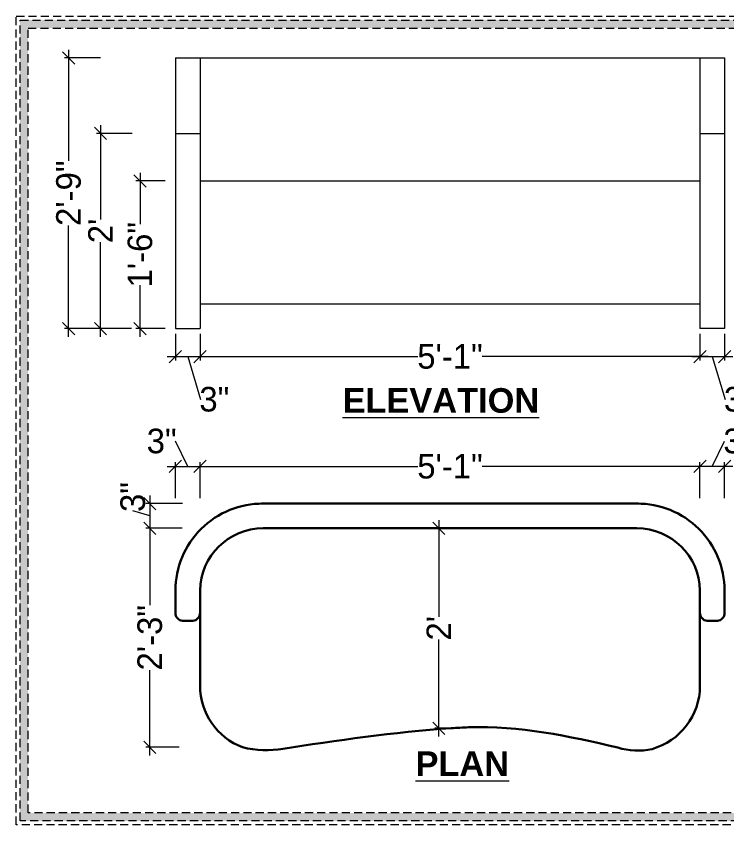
# Model space of a CAD drawing. Header units: millimetres. Extents: x 35877 to 3066687, y -650199 to -40525.
# Drawn here: x 145906.8 to 145993.5, y -179508.4 to -179409.8 of the extents above; entities that cross this region are included whole.
import ezdxf

# ---------------------------------------------------------------- set-up
doc = ezdxf.new("R2010")
doc.units = ezdxf.units.MM
doc.header["$MEASUREMENT"] = 0
doc.header["$PDMODE"] = 35
doc.linetypes.add('DASHED', pattern=[0.75, 0.5, -0.25])
doc.linetypes.add('DASHEDX2', pattern=[1.5, 1, -0.5])
doc.layers.get('Defpoints').update_dxf_attribs({"color": 220})
for name, color, linetype, lineweight in [('DIM.', 250, 'Continuous', 13), ('Dimension', 10, 'DASHEDX2', 20), ('FURNITURE', 32, 'Continuous', 9), ('furniture dimensions', 1, 'DASHED', 0), ('wall', 7, 'Continuous', 30)]:
    doc.layers.add(name, color=color, linetype=linetype, lineweight=lineweight)
doc.styles.add('century g', font='GOTHIC.TTF')
doc.styles.get("Standard").update_dxf_attribs({"font": 'arial.ttf', "height": 6})
doc.dimstyles.new('Archana', dxfattribs={"dimtxt": 2, "dimasz": 0.75, "dimexe": 0.5, "dimexo": 0.5, "dimgap": 0, "dimtad": 0, "dimzin": 0, "dimdsep": 46, "dimlunit": 4, "dimtxsty": 'century g', "dimblk": 'OBLIQUE', "dimcen": 0, "dimdle": 1, "dimclrd": 256, "dimclre": 256, "dimclrt": 256, "dimadec": 0, "dimazin": 0, "dimtfac": 1, "dimtofl": 0, "dimtmove": 1, "dimatfit": 3, "dimfxl": 1, "dimfxlon": 1, "dimtolj": 1, "dimtzin": 0, "dimlwd": -1, "dimlwe": -1, "dimarcsym": 0})

# ---------------------------------------------------------------- blocks, each defined once
blk = doc.blocks.new('_Oblique')
at = {"layer": 'wall', "color": 0, "lineweight": -2}
blk.add_line((-0.5, -0.5), (0.5, 0.5), dxfattribs=at)
blk = doc.blocks.new('*D782')
at = {"layer": 'Defpoints', "color": 0, "linetype": 'Continuous', "lineweight": 0, "transparency": 16777216}
for p in [(145921.948, -179429.927), (145926.267, -179429.927, 3.712), (145926.267, -179447.927, 3.712)]:
    blk.add_point(p, dxfattribs=at)
at = {"layer": 'furniture dimensions', "color": 5, "linetype": 'Continuous', "transparency": 16777216}
for p, q in [((145921.948, -179428.927), (145921.948, -179435.206)), ((145925.013, -179429.927), (145921.448, -179429.927)), ((145921.948, -179448.927), (145921.948, -179442.648))]:
    blk.add_line(p, q, dxfattribs=at)
at = {"layer": 'furniture dimensions', "color": 5, "linetype": 'ByBlock', "transparency": 16777216}
blk.add_line((145925.013, -179447.927), (145921.448, -179447.927), dxfattribs=at)
at = {"layer": 'furniture dimensions', "color": 5, "linetype": 'Continuous', "transparency": 16777216, "xscale": 1.5, "yscale": 1.5, "zscale": 1.5}
for p, rotation in [((145921.948, -179429.927), 90), ((145921.948, -179447.927), 270)]:
    blk.add_blockref('_Oblique', p, dxfattribs=dict(at, rotation=rotation))
at = {"layer": 'furniture dimensions', "linetype": 'Continuous', "lineweight": 0, "transparency": 16777216, "insert": (145921.948, -179438.927), "char_height": 3, "attachment_point": 5, "rotation": 90, "style": 'century g'}
blk.add_mtext('\\A1;1\'-6"', dxfattribs=at)
blk = doc.blocks.new('*D783')
at = {"layer": 'Defpoints', "color": 0, "linetype": 'Continuous', "lineweight": 0, "transparency": 16777216}
for p in [(145929.267, -179414.927, 3.712), (145913.235, -179447.927), (145929.267, -179447.927, 3.712)]:
    blk.add_point(p, dxfattribs=at)
at = {"layer": 'furniture dimensions', "color": 5, "linetype": 'Continuous', "transparency": 16777216}
for p, q in [((145913.235, -179413.927), (145913.235, -179427.472)), ((145913.235, -179448.927), (145913.235, -179435.383)), ((145917.125, -179447.927), (145912.735, -179447.927))]:
    blk.add_line(p, q, dxfattribs=at)
at = {"layer": 'furniture dimensions', "color": 5, "linetype": 'ByBlock', "transparency": 16777216}
blk.add_line((145917.125, -179414.927), (145912.735, -179414.927), dxfattribs=at)
at = {"layer": 'furniture dimensions', "color": 5, "linetype": 'Continuous', "transparency": 16777216, "xscale": 1.5, "yscale": 1.5, "zscale": 1.5}
for p, rotation in [((145913.235, -179414.927), 90), ((145913.235, -179447.927), 270)]:
    blk.add_blockref('_Oblique', p, dxfattribs=dict(at, rotation=rotation))
at = {"layer": 'furniture dimensions', "linetype": 'Continuous', "lineweight": 0, "transparency": 16777216, "insert": (145913.235, -179431.427), "char_height": 3, "attachment_point": 5, "rotation": 90, "style": 'century g'}
blk.add_mtext('\\A1;2\'-9"', dxfattribs=at)
blk = doc.blocks.new('*D784')
at = {"layer": 'Defpoints', "color": 0, "linetype": 'Continuous', "lineweight": 0, "transparency": 16777216}
for p in [(145917.125, -179424.127), (145930.858, -179424.127, 3.712), (145927.767, -179447.927, 3.712)]:
    blk.add_point(p, dxfattribs=at)
at = {"layer": 'furniture dimensions', "color": 5, "linetype": 'Continuous', "transparency": 16777216}
for p, q in [((145917.125, -179423.127), (145917.125, -179434.649)), ((145920.98, -179424.127), (145916.625, -179424.127)), ((145917.125, -179448.927), (145917.125, -179437.405))]:
    blk.add_line(p, q, dxfattribs=at)
at = {"layer": 'furniture dimensions', "color": 5, "linetype": 'ByBlock', "transparency": 16777216}
blk.add_line((145920.895, -179447.927), (145916.625, -179447.927), dxfattribs=at)
at = {"layer": 'furniture dimensions', "color": 5, "linetype": 'Continuous', "transparency": 16777216, "xscale": 1.5, "yscale": 1.5, "zscale": 1.5}
for p, rotation in [((145917.125, -179424.127), 90), ((145917.125, -179447.927), 270)]:
    blk.add_blockref('_Oblique', p, dxfattribs=dict(at, rotation=rotation))
at = {"layer": 'furniture dimensions', "linetype": 'Continuous', "lineweight": 0, "transparency": 16777216, "insert": (145917.125, -179436.027), "char_height": 3, "attachment_point": 5, "rotation": 90, "style": 'century g'}
blk.add_mtext("\\A1;2'", dxfattribs=at)
blk = doc.blocks.new('*D785')
at = {"layer": 'Defpoints', "color": 0, "linetype": 'Continuous', "lineweight": 0, "transparency": 16777216}
for p in [(145926.267, -179447.927, 3.712), (145929.267, -179447.927, 3.712), (145929.267, -179451.342)]:
    blk.add_point(p, dxfattribs=at)
at = {"layer": 'furniture dimensions', "color": 5, "linetype": 'ByBlock', "transparency": 16777216}
blk.add_line((145926.267, -179448.577), (145926.267, -179451.842), dxfattribs=at)
at = {"layer": 'furniture dimensions', "color": 5, "linetype": 'Continuous', "transparency": 16777216}
for p, q in [((145929.267, -179448.577), (145929.267, -179451.842)), ((145925.267, -179451.342), (145930.267, -179451.342)), ((145927.767, -179451.342), (145929.335, -179456.568))]:
    blk.add_line(p, q, dxfattribs=at)
at = {"layer": 'furniture dimensions', "color": 5, "linetype": 'Continuous', "transparency": 16777216, "xscale": 1.5, "yscale": 1.5, "zscale": 1.5, "rotation": 180}
blk.add_blockref('_Oblique', (145926.267, -179451.342), dxfattribs=at)
at = {"layer": 'furniture dimensions', "color": 5, "linetype": 'Continuous', "transparency": 16777216, "xscale": 1.5, "yscale": 1.5, "zscale": 1.5}
blk.add_blockref('_Oblique', (145929.267, -179451.342), dxfattribs=at)
at = {"layer": 'furniture dimensions', "linetype": 'Continuous', "lineweight": 0, "transparency": 16777216, "insert": (145931.016, -179456.568), "char_height": 3, "attachment_point": 5, "style": 'century g'}
blk.add_mtext('\\A1;3"', dxfattribs=at)
blk = doc.blocks.new('*D786')
at = {"layer": 'Defpoints', "color": 0, "linetype": 'Continuous', "lineweight": 0, "transparency": 16777216}
for p in [(145929.267, -179447.927, 3.712), (145990.267, -179447.927, 3.712), (145990.267, -179451.342)]:
    blk.add_point(p, dxfattribs=at)
at = {"layer": 'furniture dimensions', "color": 5, "linetype": 'ByBlock', "transparency": 16777216}
blk.add_line((145929.267, -179448.577), (145929.267, -179451.842), dxfattribs=at)
at = {"layer": 'furniture dimensions', "color": 5, "linetype": 'Continuous', "transparency": 16777216}
for p, q in [((145990.267, -179448.577), (145990.267, -179451.842)), ((145928.267, -179451.342), (145955.834, -179451.342)), ((145991.267, -179451.342), (145963.7, -179451.342))]:
    blk.add_line(p, q, dxfattribs=at)
at = {"layer": 'furniture dimensions', "color": 5, "linetype": 'Continuous', "transparency": 16777216, "xscale": 1.5, "yscale": 1.5, "zscale": 1.5, "rotation": 180}
blk.add_blockref('_Oblique', (145929.267, -179451.342), dxfattribs=at)
at = {"layer": 'furniture dimensions', "color": 5, "linetype": 'Continuous', "transparency": 16777216, "xscale": 1.5, "yscale": 1.5, "zscale": 1.5}
blk.add_blockref('_Oblique', (145990.267, -179451.342), dxfattribs=at)
at = {"layer": 'furniture dimensions', "linetype": 'Continuous', "lineweight": 0, "transparency": 16777216, "insert": (145959.767, -179451.342), "char_height": 3, "attachment_point": 5, "style": 'century g'}
blk.add_mtext('\\A1;5\'-1"', dxfattribs=at)
blk = doc.blocks.new('*D787')
at = {"layer": 'Defpoints', "color": 0, "linetype": 'Continuous', "lineweight": 0, "transparency": 16777216}
for p in [(145990.267, -179447.927, 3.712), (145993.267, -179447.927, 3.712), (145993.267, -179451.342)]:
    blk.add_point(p, dxfattribs=at)
at = {"layer": 'furniture dimensions', "color": 5, "linetype": 'ByBlock', "transparency": 16777216}
blk.add_line((145990.267, -179448.577), (145990.267, -179451.842), dxfattribs=at)
at = {"layer": 'furniture dimensions', "color": 5, "linetype": 'Continuous', "transparency": 16777216}
for p, q in [((145993.267, -179448.577), (145993.267, -179451.842)), ((145989.267, -179451.342), (145994.267, -179451.342)), ((145991.767, -179451.342), (145993.335, -179456.568))]:
    blk.add_line(p, q, dxfattribs=at)
at = {"layer": 'furniture dimensions', "color": 5, "linetype": 'Continuous', "transparency": 16777216, "xscale": 1.5, "yscale": 1.5, "zscale": 1.5, "rotation": 180}
blk.add_blockref('_Oblique', (145990.267, -179451.342), dxfattribs=at)
at = {"layer": 'furniture dimensions', "color": 5, "linetype": 'Continuous', "transparency": 16777216, "xscale": 1.5, "yscale": 1.5, "zscale": 1.5}
blk.add_blockref('_Oblique', (145993.267, -179451.342), dxfattribs=at)
at = {"layer": 'furniture dimensions', "linetype": 'Continuous', "lineweight": 0, "transparency": 16777216, "insert": (145995.016, -179456.568), "char_height": 3, "attachment_point": 5, "style": 'century g'}
blk.add_mtext('\\A1;3"', dxfattribs=at)
blk = doc.blocks.new('*D788')
at = {"layer": 'Defpoints', "color": 0, "linetype": 'Continuous', "lineweight": 0, "transparency": 16777216}
for p in [(145929.268, -179464.736), (145926.267, -179479.888, 3.712), (145929.268, -179479.873, 3.712)]:
    blk.add_point(p, dxfattribs=at)
at = {"layer": 'furniture dimensions', "color": 5, "linetype": 'Continuous', "transparency": 16777216}
for p, q in [((145927.767, -179464.736), (145926.267, -179461.657)), ((145929.268, -179468.614), (145929.268, -179464.236)), ((145925.267, -179464.736), (145930.268, -179464.736))]:
    blk.add_line(p, q, dxfattribs=at)
at = {"layer": 'furniture dimensions', "color": 5, "linetype": 'ByBlock', "transparency": 16777216}
blk.add_line((145926.267, -179468.614), (145926.267, -179464.236), dxfattribs=at)
at = {"layer": 'furniture dimensions', "color": 5, "linetype": 'Continuous', "transparency": 16777216, "xscale": 1.5, "yscale": 1.5, "zscale": 1.5, "rotation": 180}
blk.add_blockref('_Oblique', (145926.267, -179464.736), dxfattribs=at)
at = {"layer": 'furniture dimensions', "color": 5, "linetype": 'Continuous', "transparency": 16777216, "xscale": 1.5, "yscale": 1.5, "zscale": 1.5}
blk.add_blockref('_Oblique', (145929.268, -179464.736), dxfattribs=at)
at = {"layer": 'furniture dimensions', "linetype": 'Continuous', "lineweight": 0, "transparency": 16777216, "insert": (145924.587, -179461.657), "char_height": 3, "attachment_point": 5, "style": 'century g'}
blk.add_mtext('\\A1;3"', dxfattribs=at)
blk = doc.blocks.new('*D789')
at = {"layer": 'Defpoints', "color": 0, "linetype": 'Continuous', "lineweight": 0, "transparency": 16777216}
for p in [(145990.267, -179464.736), (145990.267, -179479.888, 3.712), (145929.267, -179481.24, 5.071)]:
    blk.add_point(p, dxfattribs=at)
at = {"layer": 'furniture dimensions', "color": 5, "linetype": 'ByBlock', "transparency": 16777216}
blk.add_line((145929.267, -179468.548), (145929.267, -179464.236), dxfattribs=at)
at = {"layer": 'furniture dimensions', "color": 5, "linetype": 'Continuous', "transparency": 16777216}
for p, q in [((145990.267, -179468.614), (145990.267, -179464.236)), ((145928.267, -179464.736), (145955.834, -179464.736)), ((145991.267, -179464.736), (145963.7, -179464.736))]:
    blk.add_line(p, q, dxfattribs=at)
at = {"layer": 'furniture dimensions', "color": 5, "linetype": 'Continuous', "transparency": 16777216, "xscale": 1.5, "yscale": 1.5, "zscale": 1.5, "rotation": 180}
blk.add_blockref('_Oblique', (145929.267, -179464.736), dxfattribs=at)
at = {"layer": 'furniture dimensions', "color": 5, "linetype": 'Continuous', "transparency": 16777216, "xscale": 1.5, "yscale": 1.5, "zscale": 1.5}
blk.add_blockref('_Oblique', (145990.267, -179464.736), dxfattribs=at)
at = {"layer": 'furniture dimensions', "linetype": 'Continuous', "lineweight": 0, "transparency": 16777216, "insert": (145959.767, -179464.736), "char_height": 3, "attachment_point": 5, "style": 'century g'}
blk.add_mtext('\\A1;5\'-1"', dxfattribs=at)
blk = doc.blocks.new('*D790')
at = {"layer": 'Defpoints', "color": 0, "linetype": 'Continuous', "lineweight": 0, "transparency": 16777216}
for p in [(145990.267, -179464.736), (145990.267, -179479.873, 3.712), (145993.267, -179479.888, 3.712)]:
    blk.add_point(p, dxfattribs=at)
at = {"layer": 'furniture dimensions', "color": 5, "linetype": 'Continuous', "transparency": 16777216}
for p, q in [((145991.767, -179464.736), (145993.267, -179461.657)), ((145990.267, -179468.614), (145990.267, -179464.236)), ((145994.267, -179464.736), (145989.267, -179464.736))]:
    blk.add_line(p, q, dxfattribs=at)
at = {"layer": 'furniture dimensions', "color": 5, "linetype": 'ByBlock', "transparency": 16777216}
blk.add_line((145993.267, -179468.614), (145993.267, -179464.236), dxfattribs=at)
at = {"layer": 'furniture dimensions', "color": 5, "linetype": 'Continuous', "transparency": 16777216, "xscale": 1.5, "yscale": 1.5, "zscale": 1.5, "rotation": 180}
blk.add_blockref('_Oblique', (145990.267, -179464.736), dxfattribs=at)
at = {"layer": 'furniture dimensions', "color": 5, "linetype": 'Continuous', "transparency": 16777216, "xscale": 1.5, "yscale": 1.5, "zscale": 1.5}
blk.add_blockref('_Oblique', (145993.267, -179464.736), dxfattribs=at)
at = {"layer": 'furniture dimensions', "linetype": 'Continuous', "lineweight": 0, "transparency": 16777216, "insert": (145994.948, -179461.657), "char_height": 3, "attachment_point": 5, "style": 'century g'}
blk.add_mtext('\\A1;3"', dxfattribs=at)
blk = doc.blocks.new('*D791')
at = {"layer": 'Defpoints', "color": 0, "linetype": 'Continuous', "lineweight": 0, "transparency": 16777216}
for p in [(145940.605, -179469.277, 1.689), (145923.147, -179472.277), (145940.85, -179472.277, -2.523)]:
    blk.add_point(p, dxfattribs=at)
at = {"layer": 'furniture dimensions', "color": 5, "linetype": 'Continuous', "transparency": 16777216}
for p, q in [((145923.147, -179468.277), (145923.147, -179473.277)), ((145923.147, -179470.777), (145921.071, -179470.155)), ((145927.104, -179472.277), (145922.647, -179472.277))]:
    blk.add_line(p, q, dxfattribs=at)
at = {"layer": 'furniture dimensions', "color": 5, "linetype": 'ByBlock', "transparency": 16777216}
blk.add_line((145927.127, -179469.277), (145922.647, -179469.277), dxfattribs=at)
at = {"layer": 'furniture dimensions', "color": 5, "linetype": 'Continuous', "transparency": 16777216, "xscale": 1.5, "yscale": 1.5, "zscale": 1.5}
for p, rotation in [((145923.147, -179469.277), 90), ((145923.147, -179472.277), 270)]:
    blk.add_blockref('_Oblique', p, dxfattribs=dict(at, rotation=rotation))
at = {"layer": 'furniture dimensions', "linetype": 'Continuous', "lineweight": 0, "transparency": 16777216, "insert": (145921.071, -179468.474), "char_height": 3, "attachment_point": 5, "rotation": 90, "style": 'century g'}
blk.add_mtext('\\A1;3"', dxfattribs=at)
blk = doc.blocks.new('*D792')
at = {"layer": 'Defpoints', "color": 0, "linetype": 'Continuous', "lineweight": 0, "transparency": 16777216}
for p in [(145959.767, -179472.277, -1.421), (145958.406, -179496.676), (145959.756, -179496.676, 2.826)]:
    blk.add_point(p, dxfattribs=at)
at = {"layer": 'furniture dimensions', "color": 5, "linetype": 'Continuous', "transparency": 16777216}
for p, q in [((145958.406, -179471.277), (145958.406, -179483.099)), ((145958.406, -179497.676), (145958.406, -179485.854)), ((145959.482, -179496.676), (145957.906, -179496.676))]:
    blk.add_line(p, q, dxfattribs=at)
at = {"layer": 'furniture dimensions', "color": 5, "linetype": 'ByBlock', "transparency": 16777216}
blk.add_line((145959.37, -179472.277), (145957.906, -179472.277), dxfattribs=at)
at = {"layer": 'furniture dimensions', "color": 5, "linetype": 'Continuous', "transparency": 16777216, "xscale": 1.5, "yscale": 1.5, "zscale": 1.5}
for p, rotation in [((145958.406, -179472.277), 90), ((145958.406, -179496.676), 270)]:
    blk.add_blockref('_Oblique', p, dxfattribs=dict(at, rotation=rotation))
at = {"layer": 'furniture dimensions', "linetype": 'Continuous', "lineweight": 0, "transparency": 16777216, "insert": (145958.406, -179484.476), "char_height": 3, "attachment_point": 5, "rotation": 90, "style": 'century g'}
blk.add_mtext("\\A1;2'", dxfattribs=at)
blk = doc.blocks.new('*D793')
at = {"layer": 'Defpoints', "color": 0, "linetype": 'Continuous', "lineweight": 0, "transparency": 16777216}
for p in [(145936.983, -179472.277, -2.749), (145923.147, -179498.991), (145934.469, -179498.991, 5.544)]:
    blk.add_point(p, dxfattribs=at)
at = {"layer": 'furniture dimensions', "color": 5, "linetype": 'Continuous', "transparency": 16777216}
for p, q in [((145923.147, -179471.277), (145923.147, -179481.678)), ((145923.147, -179499.991), (145923.147, -179489.589)), ((145926.721, -179498.991), (145922.647, -179498.991))]:
    blk.add_line(p, q, dxfattribs=at)
at = {"layer": 'furniture dimensions', "color": 5, "linetype": 'ByBlock', "transparency": 16777216}
blk.add_line((145927.066, -179472.277), (145922.647, -179472.277), dxfattribs=at)
at = {"layer": 'furniture dimensions', "color": 5, "linetype": 'Continuous', "transparency": 16777216, "xscale": 1.5, "yscale": 1.5, "zscale": 1.5}
for p, rotation in [((145923.147, -179472.277), 90), ((145923.147, -179498.991), 270)]:
    blk.add_blockref('_Oblique', p, dxfattribs=dict(at, rotation=rotation))
at = {"layer": 'furniture dimensions', "linetype": 'Continuous', "lineweight": 0, "transparency": 16777216, "insert": (145923.147, -179485.634), "char_height": 3, "attachment_point": 5, "rotation": 90, "style": 'century g'}
blk.add_mtext('\\A1;2\'-3"', dxfattribs=at)

msp = doc.modelspace()

# ---------------------------------------------------------------- hatches: boundary and pattern name
at = {"layer": 'Dimension', "true_color": 0xd39e00, "transparency": 33554687}
h = msp.add_hatch(color=42, dxfattribs=at)
h.paths.add_polyline_path([(145907.3229, -179410.3259), (145907.3229, -179507.9588), (146046.0305, -179507.9588), (146046.0305, -179410.3259)])
h.paths.add_polyline_path([(145908.2964, -179411.2994), (146045.057, -179411.2994), (146045.057, -179506.9853), (145908.2964, -179506.9853)], flags=16)

# ---------------------------------------------------------------- linework, layer by layer
at = {"layer": 'Dimension', "color": 42, "true_color": 0xd39e00, "transparency": 33554687, "elevation": 5.5414}
for points in [[(145906.8362, -179409.8392), (146046.5172, -179409.8392), (146046.5172, -179508.4455), (145906.8362, -179508.4455)], [(145907.3229, -179410.3259), (146046.0305, -179410.3259), (146046.0305, -179507.9588), (145907.3229, -179507.9588)], [(145908.2964, -179411.2994), (146045.057, -179411.2994), (146045.057, -179506.9853), (145908.2964, -179506.9853)]]:
    msp.add_lwpolyline(points, close=True, dxfattribs=at)
at = {"layer": 'FURNITURE', "transparency": 33554687}
for p, q in [((145926.2674, -179414.9271, 3.7123), (145993.2674, -179414.9271, 3.7123)), ((145926.2674, -179414.9271, 3.7123), (145926.2674, -179447.9271, 3.7123)), ((145929.2674, -179414.9271, 3.7123), (145929.2674, -179447.9271, 3.7123)), ((145990.2674, -179414.9271, 3.7123), (145990.2674, -179447.9271, 3.7123)), ((145993.2674, -179414.9271, 3.7123), (145993.2674, -179447.9271, 3.7123)), ((145926.2674, -179424.1269), (145929.2674, -179424.1269)), ((145990.2674, -179424.1269), (145993.2674, -179424.1269, 3.7123)), ((145929.2674, -179429.9271, 3.7123), (145990.2674, -179429.9271, 3.7123)), ((145929.2674, -179444.9271, 3.7123), (145990.2674, -179444.9271, 3.7123)), ((145926.2674, -179447.9271, 3.7123), (145929.2674, -179447.9271, 3.7123)), ((145993.2674, -179447.9271, 3.7123), (145990.2674, -179447.9271, 3.7123))]:
    msp.add_line(p, q, dxfattribs=at)
at = {"layer": 'FURNITURE', "lineweight": 30, "transparency": 16777216}
for p, q in [((145936.775, -179469.2772, 1.4535), (145982.7598, -179469.2772, 4.2784)), ((145936.9835, -179472.2772, -2.7486), (145982.5514, -179472.2772, -0.0929)), ((145926.2674, -179479.8885, 5.0714), (145926.2674, -179482.5908, 5.0714)), ((145929.2674, -179479.8885, 5.0714), (145929.2674, -179482.5908, 5.0714)), ((145990.2674, -179479.8885, 3.7123), (145990.2674, -179482.5908, 3.7123)), ((145993.2674, -179479.8885, 3.7123), (145993.2674, -179482.5908, 3.7123)), ((145929.2674, -179491.5022, 4.1848), (145929.2674, -179482.5908, 5.0714)), ((145990.2674, -179491.5022, 4.1848), (145990.2674, -179482.5908, 5.0714)), ((145928.3916, -179483.5908, 5.0714), (145927.1433, -179483.5908, 5.0714)), ((145991.1433, -179483.5908, 5.0714), (145992.3916, -179483.5908, 5.0714))]:
    msp.add_line(p, q, dxfattribs=at)
for centre, radius, start, end in [((145936.8792, -179479.8885, 3.7123), 10.6118, 89.437304, 180), ((145982.6556, -179479.8885, 3.7123), 10.6118, 0, 90.562696), ((145936.9835, -179479.994, 3.7123), 7.7169, 90, 179.099545), ((145982.5514, -179479.994, 3.7123), 7.7169, 0.900455, 90), ((145927.2762, -179482.5908, 3.7123), 1.0088, 180, 262.426997), ((145928.2586, -179482.5908, 3.7123), 1.0088, 277.573003, 0), ((145991.2762, -179482.5908, 3.7123), 1.0088, 180, 262.426997), ((145992.2586, -179482.5908, 3.7123), 1.0088, 277.573003, 0), ((145937.2874, -179491.4822, 5.5439), 8.02, 180.142681, 249.426293), ((145982.2475, -179491.4822, 4.1848), 8.02, 285.700879, 359.857319), ((145937.3852, -179486.9549, 5.5439), 12.384, 256.380272, 279.494728), ((145982.6619, -179491.2608), 8.1339, 252.618345, 282.466718)]:
    msp.add_arc(centre, radius, start, end, dxfattribs=at)
msp.add_open_spline([(145939.1235, -179499.2163, 5.213), (145946.0055, -179498.1524, 3.9839), (145953.5901, -179497.0313, 2.7322), (145967.5343, -179496.2114, 2.9134), (145974.2341, -179497.6153, 1.4452), (145980.2321, -179499.0233)], degree=3, knots=[1.8844998, 1.8844998, 1.8844998, 1.8844998, 22.9773331, 25.0955938, 43.7057545, 43.7057545, 43.7057545, 43.7057545], dxfattribs=at)

# ---------------------------------------------------------------- texts
at = {"layer": 'DIM.', "color": 1, "transparency": 33554687, "char_height": 3, "attachment_point": 1}
for s, insert in [('{\\fArial|b1|i0|c0|p34;\\LELEVATION}', (145946.6654, -179455.193, 3.7123)), ('{\\fArial|b1|i0|c0|p34;\\LPLAN}', (145955.5658, -179499.4903, 3.7123))]:
    msp.add_mtext_dynamic_manual_height_columns(s, width=111.558836, gutter_width=1, heights=[0], dxfattribs=dict(at, insert=insert))

# ---------------------------------------------------------------- dimensions: what is measured, and where the dimension line sits
at = {"layer": 'furniture dimensions', "color": 5, "linetype": 'Continuous', "lineweight": 0, "transparency": 33554687}
for base, p1, p2, picture, middle in [((145913.2348, -179447.9271), (145929.2674, -179414.9271, 3.7123), (145929.2674, -179447.9271, 3.7123), '*D783', (145913.2348, -179431.4271)), ((145917.1255, -179424.1269), (145927.7674, -179447.9271, 3.7123), (145930.8582, -179424.1269, 3.7123), '*D784', (145917.1255, -179436.027)), ((145921.9481, -179429.9271), (145926.2674, -179447.9271, 3.7123), (145926.2674, -179429.9271, 3.7123), '*D782', (145921.9481, -179438.9271)), ((145923.1469, -179472.2772), (145940.6048, -179469.2772, 1.6887), (145940.8503, -179472.2772, -2.5232), '*D791', (145921.0714, -179470.1545)), ((145923.1469, -179498.9907), (145936.9835, -179472.2772, -2.7486), (145934.4691, -179498.9907, 5.5439), '*D793', (145923.1469, -179485.6339)), ((145958.4057, -179496.6758), (145959.7674, -179472.2772, -1.4207), (145959.7555, -179496.6758, 2.8263), '*D792', (145958.4057, -179484.4765))]:
    dim = msp.add_linear_dim(base=base, p1=p1, p2=p2, angle=90, dimstyle='Archana', override={"dimtxt": 3, "dimasz": 1.5, "dimdec": 0, "dimclrd": 5, "dimclre": 5, "dimfxl": 4}, dxfattribs=at)
    dim.commit()
    dim.dimension.update_dxf_attribs({"geometry": picture, "text_midpoint": middle})
for base, p1, p2, picture, middle in [((145929.2674, -179451.3418), (145926.2674, -179447.9271, 3.7123), (145929.2674, -179447.9271, 3.7123), '*D785', (145929.3353, -179456.5682)), ((145990.2674, -179451.3418), (145929.2674, -179447.9271, 3.7123), (145990.2674, -179447.9271, 3.7123), '*D786', (145959.7674, -179451.3418)), ((145993.2674, -179451.3418), (145990.2674, -179447.9271, 3.7123), (145993.2674, -179447.9271, 3.7123), '*D787', (145993.3353, -179456.5682)), ((145990.2674, -179464.7357), (145929.2674, -179481.2396, 5.0714), (145990.2674, -179479.8885, 3.7123), '*D789', (145959.7674, -179464.7357))]:
    dim = msp.add_linear_dim(base=base, p1=p1, p2=p2, dimstyle='Archana', override={"dimtxt": 3, "dimasz": 1.5, "dimdec": 0, "dimclrd": 5, "dimclre": 5, "dimfxl": 4}, dxfattribs=at)
    dim.commit()
    dim.dimension.update_dxf_attribs({"geometry": picture, "text_midpoint": middle})
dim = msp.add_linear_dim(base=(145929.2676, -179464.7357), p1=(145926.2674, -179479.8885, 3.7123), p2=(145929.2676, -179479.8727, 3.7123), dimstyle='Archana', override={"dimtxt": 3, "dimasz": 1.5, "dimdec": 0, "dimclrd": 5, "dimclre": 5, "dimfxl": 4}, dxfattribs=at)
dim.commit()
dim.dimension.update_dxf_attribs({"geometry": '*D788', "text_midpoint": (145926.2674, -179461.6572), "dimtype": 160})
dim = msp.add_linear_dim(base=(145990.2673, -179464.7357), p1=(145993.2674, -179479.8885, 3.7123), p2=(145990.2673, -179479.8727, 3.7123), angle=180, dimstyle='Archana', override={"dimtxt": 3, "dimasz": 1.5, "dimdec": 0, "dimclrd": 5, "dimclre": 5, "dimfxl": 4}, dxfattribs=at)
dim.commit()
dim.dimension.update_dxf_attribs({"geometry": '*D790', "text_midpoint": (145993.2674, -179461.6572), "dimtype": 160})

doc.saveas('drawing.dxf')
